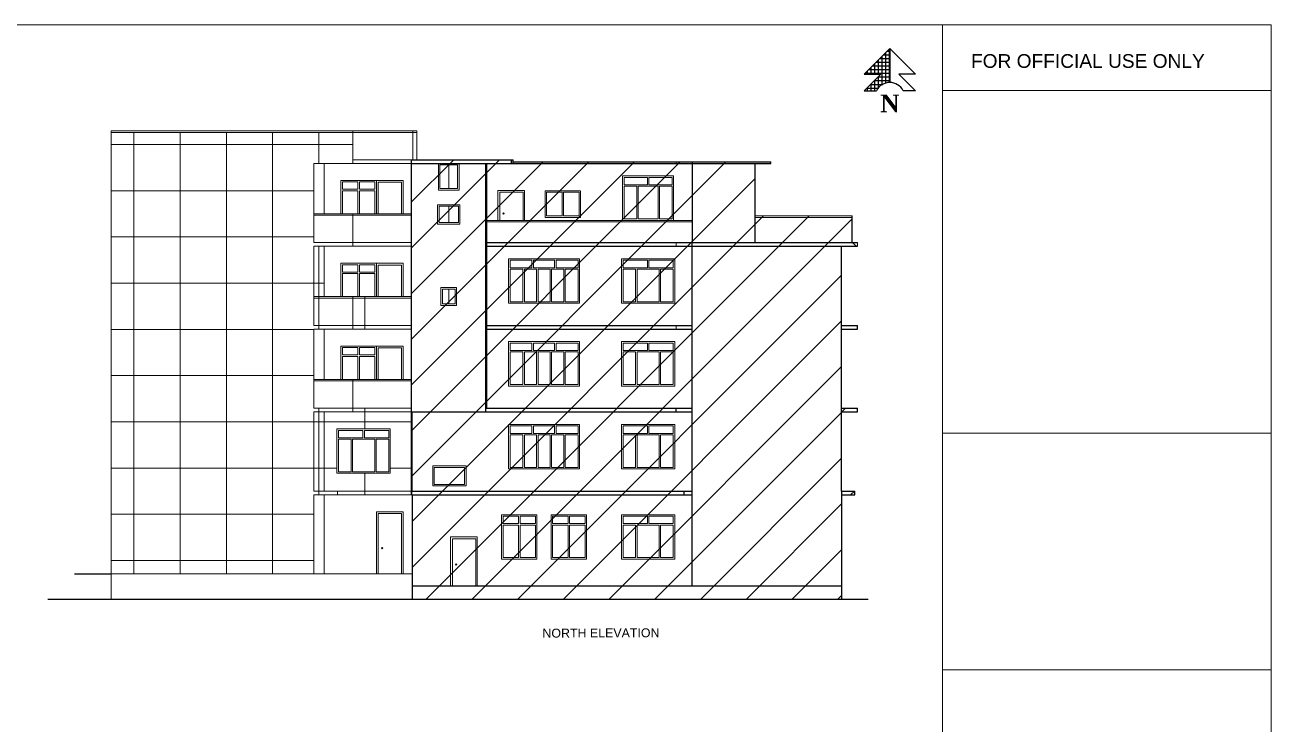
# Model space of a CAD drawing. Header units: inches. Extents: x 118399 to 125163, y -32081 to -26901.
# Drawn here: x 123478 to 125163, y -27846 to -26901 of the extents above; entities that cross this region are included whole.
import ezdxf

# ---------------------------------------------------------------- set-up
doc = ezdxf.new("R2010")
doc.units = ezdxf.units.IN
doc.header["$LTSCALE"] = 5
doc.header["$MEASUREMENT"] = 0
for name, color, linetype, lineweight in [('A-WALL', 7, 'Continuous', 9), ('DOOR', 62, 'Continuous', 0), ('ele1', 21, 'Continuous', 20), ('Railing', 43, 'Continuous', 18), ('win', 5, 'Continuous', 18)]:
    doc.layers.add(name, color=color, linetype=linetype, lineweight=lineweight)
for name, color, linetype in [('column', 4, 'Continuous'), ('TEXT', 6, 'Continuous'), ('WALL', 7, 'Continuous')]:
    doc.layers.add(name, color=color, linetype=linetype)
doc.styles.add('DIMTEXT', font='arial.ttf', dxfattribs={"height": 8})
doc.styles.get("Standard").update_dxf_attribs({"font": 'arial.ttf'})

# ---------------------------------------------------------------- blocks, each defined once
blk = doc.blocks.new('SDEGH')
at = {"layer": 'TEXT'}
h = blk.add_hatch(dxfattribs=at)
h.set_pattern_fill('NET', color=256, scale=40, style=0)
h.set_pattern_definition([(0, (43922.391, -13181.093), (0, 5), []), (90, (43922.391, -13181.093), (-5, 3e-16), [])])
h.paths.add_polyline_path([(52300.8, -9226.1), (52266.3, -9260.6), (52288.8, -9260.6), (52266.3, -9283.1), (52282.8, -9283.1, -0.284572), (52300.8, -9272)])
blk.add_line((52300.8, -9226.1), (52300.8, -9272), dxfattribs=at)
at = {"layer": 'WALL'}
for p, q in [((52266.3, -9260.6), (52300.8, -9226.1)), ((52335.4, -9260.6), (52300.8, -9226.1)), ((52266.3, -9260.6), (52288.8, -9260.6)), ((52266.3, -9283.1), (52288.8, -9260.6)), ((52335.4, -9260.6), (52312.9, -9260.6)), ((52335.4, -9283.1), (52312.9, -9260.6)), ((52266.3, -9283.1), (52282.8, -9283.1)), ((52335.4, -9283.1), (52318.8, -9283.1))]:
    blk.add_line(p, q, dxfattribs=at)
blk.add_arc((52300.8, -9292), 20.1, 26.4605, 153.5395, dxfattribs=at)
at = {"layer": 'Defpoints', "insert": (52287.7, -9288.2), "char_height": 24, "width": 23.16, "attachment_point": 1}
blk.add_mtext('{\\fTimes New Roman|b1|i0|c0|p18;N}', dxfattribs=at)

msp = doc.modelspace()

# ---------------------------------------------------------------- hatches: boundary and pattern name
at = {"layer": 'A-WALL', "ltscale": 5}
h = msp.add_hatch(dxfattribs=at)
h.set_pattern_fill('ANSI37', color=256, scale=500, angle=45)
h.paths.add_polyline_path([(122575, -27874.4), (122602.1, -27874.4), (122602.1, -27869.4), (122602.1, -27832.4), (122419.4, -27832.4), (122419.4, -28429.4), (122575, -28429.4)])
h.paths.add_polyline_path([(122419.4, -27832.4), (122310.4, -27832.4), (122310.4, -27874.4), (122349.4, -27874.4), (122349.4, -28429.4), (122419.4, -28429.4)])
h.paths.add_polyline_path([(123868.2, -27312), (124000.6, -27312), (124000.6, -27268), (123882.2, -27268), (123882.2, -27200), (123868.2, -27200), (123868.2, -27195), (123868.2, -27088), (123921.2, -27088), (123921.2, -27046), (123594.4, -27046), (123594.4, -27083), (123594.4, -27643), (123868.2, -27643), (123868.2, -27536), (124001, -27536), (124001, -27531), (124001.4, -27531), (124001.4, -27424), (124000.6, -27424), (124000.6, -27419), (123868.2, -27419)])
h.paths.add_polyline_path([(123899.7, -27447), (123971.7, -27447), (123971.7, -27507), (123899.7, -27507)], flags=16)
h.paths.add_polyline_path([(123901.7, -27449), (123934.7, -27449), (123969.7, -27449), (123969.7, -27459), (123969.7, -27505), (123952.7, -27505), (123920.7, -27505), (123901.7, -27505), (123901.7, -27461)], flags=0)
h.paths.add_polyline_path([(123901.7, -27459), (123934.7, -27459), (123952.7, -27459), (123952.7, -27461), (123920.7, -27461), (123901.7, -27461)], flags=0)
at = {"layer": 'WALL', "linetype": 'ByBlock', "ltscale": 5, "true_color": 0xf8991e}
h = msp.add_hatch(dxfattribs=at)
h.set_pattern_fill('ANSI31', color=30, scale=350)
h.set_pattern_definition([(45, (116747.21, -23504.04), (-30.93592, 30.93592), [])])
h.paths.add_polyline_path([(124000.6, -27083), (124000.6, -27424), (124001.4, -27424), (124001.4, -27677), (124582.2, -27677), (124582.2, -27536), (124600.1, -27536), (124600.1, -27531), (124582.2, -27531), (124582.2, -27424), (124603.7, -27424), (124603.7, -27419), (124582.2, -27419), (124582.2, -27312), (124603.7, -27312), (124603.7, -27307), (124582.2, -27307), (124582.2, -27200), (124596.5, -27200), (124603.7, -27200), (124603.7, -27195), (124596.5, -27195), (124596.5, -27159), (124465.1, -27159), (124465.1, -27086), (124138.3, -27086), (124138.3, -27083)])

# ---------------------------------------------------------------- linework, layer by layer
at = {"layer": 'A-WALL', "ltscale": 5}
for p, q in [((123594.4, -27083), (123594.4, -27044)), ((123921.2, -27044), (123921.2, -27088)), ((124002.2, -27044), (124002.2, -27083)), ((124007.7, -27044), (124007.7, -27083)), ((123594.4, -27677), (123594.4, -27083)), ((123868.2, -27088), (124003.1, -27088)), ((123868.2, -27088), (123868.2, -27195)), ((123882.2, -27156), (123882.2, -27088)), ((123921.2, -27083), (124007.7, -27083)), ((124007.7, -27088), (124006.8, -27088)), ((124358.7, -27086), (124358.7, -27088)), ((123921.2, -27195), (123921.2, -27156)), ((123868.2, -27195), (124000.6, -27195)), ((123868.2, -27200), (124000.6, -27200)), ((123868.2, -27200), (123868.2, -27307)), ((123882.2, -27268), (123882.2, -27200)), ((123921.2, -27195), (123921.2, -27200)), ((124358.7, -27195), (124358.7, -27200)), ((124602.6, -27200), (124596.5, -27195)), ((124603.7, -27200), (124603.7, -27195)), ((123921.2, -27307), (123921.2, -27268)), ((123868.2, -27307), (124000.6, -27307)), ((123868.2, -27312), (124000.6, -27312)), ((123868.2, -27312), (123868.2, -27419)), ((123882.2, -27380), (123882.2, -27312)), ((123921.2, -27307), (123921.2, -27312)), ((124358.7, -27312), (124358.7, -27307)), ((123921.2, -27419), (123921.2, -27380)), ((123868.2, -27419), (124000.6, -27419)), ((123868.2, -27424), (124000.6, -27424)), ((123868.2, -27531), (123868.2, -27424)), ((123882.2, -27531), (123882.2, -27424)), ((123921.2, -27419), (123921.2, -27424)), ((123868.2, -27531), (124001.4, -27531)), ((123900.2, -27536), (123900.2, -27531)), ((124001, -27536), (124001, -27531)), ((123868.2, -27536), (124001.4, -27536)), ((123868.2, -27643), (123868.2, -27536)), ((123882.2, -27643), (123882.2, -27536)), ((123594.4, -27643), (124001.4, -27643))]:
    msp.add_line(p, q, dxfattribs=at)
for centre in [(124125, -27155.8), (123960.8, -27608.3), (124061, -27630.3)]:
    msp.add_circle(centre, 0.766, dxfattribs=at)
at = {"layer": 'DOOR', "lineweight": 13}
for p, q in [((123953.1, -27156), (123953.1, -27111)), ((123953.1, -27111), (123953.1, -27156)), ((123953.1, -27111), (123989.1, -27111)), ((123955.6, -27113.5), (123955.6, -27156)), ((123955.6, -27113.5), (123987.1, -27113.5)), ((123987.1, -27156), (123987.1, -27113.5)), ((123989.1, -27156), (123989.1, -27111)), ((124117.4, -27165), (124117.4, -27124.5)), ((124117.4, -27124.5), (124117.4, -27165)), ((124117.4, -27124.5), (124153.4, -27124.5)), ((124153.4, -27165), (124153.4, -27124.5)), ((124119.9, -27127), (124119.9, -27165)), ((124119.9, -27127), (124151.4, -27127)), ((124151.4, -27165), (124151.4, -27127)), ((123953.1, -27268), (123953.1, -27223)), ((123953.1, -27223), (123953.1, -27268)), ((123953.1, -27223), (123989.1, -27223)), ((123955.6, -27225.5), (123955.6, -27268)), ((123955.6, -27225.5), (123987.1, -27225.5)), ((123987.1, -27268), (123987.1, -27225.5)), ((123989.1, -27268), (123989.1, -27223)), ((123953.1, -27380), (123953.1, -27335)), ((123953.1, -27335), (123953.1, -27380)), ((123953.1, -27335), (123989.1, -27335)), ((123955.6, -27337.5), (123955.6, -27380)), ((123955.6, -27337.5), (123987.1, -27337.5)), ((123987.1, -27380), (123987.1, -27337.5)), ((123989.1, -27380), (123989.1, -27335)), ((123953.1, -27636.1), (123953.1, -27559)), ((123953.1, -27559), (123953.1, -27643)), ((123953.1, -27559), (123989.1, -27559)), ((123955.6, -27561.5), (123955.6, -27643)), ((123955.6, -27561.5), (123987.1, -27561.5)), ((123987.1, -27643), (123987.1, -27561.5)), ((123989.1, -27643), (123989.1, -27559)), ((124053.4, -27652.1), (124053.4, -27593)), ((124053.4, -27593), (124053.4, -27659)), ((124053.4, -27593), (124089.4, -27593)), ((124055.9, -27595.5), (124055.9, -27659)), ((124055.9, -27595.5), (124087.4, -27595.5)), ((124087.4, -27659), (124087.4, -27595.5)), ((124089.4, -27659), (124089.4, -27593))]:
    msp.add_line(p, q, dxfattribs=at)
at = {"layer": 'ele1'}
for p, q in [((124718.8, -29056.1), (124718.8, -26900.8)), ((125163.4, -26989.3), (124718.8, -26989.3)), ((125163.4, -27452.8), (124718.8, -27452.8)), ((125163.4, -27772.6), (124718.8, -27772.6))]:
    msp.add_line(p, q, dxfattribs=at)
msp.add_lwpolyline([(122078.5, -26900.8), (125163.4, -26900.8), (125163.4, -29056.1), (122078.5, -29056.1)], close=True, dxfattribs=at)
msp.add_lwpolyline([(122078.5, -26900.8), (125163.4, -26900.8), (125163.4, -29056.1), (122078.5, -29056.1)], close=True, dxfattribs=at)
at = {"layer": 'Railing', "color": 30}
for p, q in [((123594.4, -27044), (124007.7, -27044)), ((123594.4, -27046), (124007.7, -27046)), ((123868.2, -27156), (124000.6, -27156)), ((123868.2, -27158), (124000.6, -27158)), ((124465.1, -27159), (124596.5, -27159)), ((124102.4, -27165), (124380.3, -27165)), ((124102.4, -27167), (124380.3, -27167)), ((124465.1, -27161), (124596.5, -27161)), ((123868.2, -27268), (124000.6, -27268)), ((123868.2, -27270), (124000.6, -27270)), ((123868.2, -27380), (124000.6, -27380)), ((123868.2, -27382), (124000.6, -27382))]:
    msp.add_line(p, q, dxfattribs=at)
at = {"layer": 'WALL', "color": 2, "linetype": 'ByBlock', "ltscale": 5}
for p, q in [((124000.6, -27419), (124000.6, -27083)), ((124000.6, -27083), (124138, -27083)), ((124000.6, -27088), (124138, -27088)), ((124101.3, -27424), (124101.3, -27088)), ((124102.4, -27419), (124102.4, -27088)), ((124135.7, -27088), (124135.7, -27083)), ((124138, -27088), (124138, -27083)), ((124138, -27086), (124486.6, -27086)), ((124138, -27088), (124486.6, -27088)), ((124380.3, -27086), (124380.3, -27195)), ((124465.1, -27088), (124465.1, -27195)), ((124486.6, -27088), (124486.6, -27086)), ((124596.5, -27195), (124596.5, -27159)), ((124102.4, -27195), (124465.1, -27195)), ((124102.4, -27200), (124380.3, -27200)), ((124380.3, -27659), (124380.3, -27195)), ((124380.3, -27200), (124603.7, -27200)), ((124465.1, -27195), (124603.7, -27195)), ((124582.2, -27419), (124582.2, -27200)), ((124102.4, -27307), (124380.3, -27307)), ((124102.4, -27312), (124380.3, -27312)), ((124582.2, -27307), (124603.7, -27307)), ((124582.2, -27312), (124603.7, -27312)), ((124603.7, -27312), (124603.7, -27307)), ((124000.6, -27424), (124000.6, -27419)), ((124000.6, -27424), (124380.3, -27424)), ((124001.4, -27531), (124001.4, -27424)), ((124101.3, -27419), (124380.3, -27419)), ((124358.7, -27424), (124358.7, -27419)), ((124582.2, -27419), (124603.7, -27419)), ((124582.2, -27531), (124582.2, -27419)), ((124582.2, -27424), (124603.7, -27424)), ((124603.7, -27424), (124603.7, -27419)), ((124001, -27531), (124380.3, -27531)), ((124369.5, -27536), (124369.5, -27531)), ((124582.2, -27531), (124600.1, -27531)), ((124582.2, -27531), (124582.2, -27677)), ((124600.1, -27536), (124600.1, -27531)), ((124001, -27536), (124380.3, -27536)), ((124001.4, -27536), (124001.4, -27677)), ((124582.2, -27536), (124600.1, -27536)), ((123544.4, -27643), (123594.4, -27643)), ((124001.4, -27659), (124582.2, -27659)), ((123508.4, -27677), (124618.2, -27677))]:
    msp.add_line(p, q, dxfattribs=at)
at = {"layer": 'win'}
for p, q in [((124036.9, -27088), (124036.9, -27124)), ((124036.9, -27088), (124064.9, -27088)), ((124038.9, -27090), (124038.9, -27122)), ((124038.9, -27090), (124062.9, -27090)), ((124050.9, -27090), (124050.9, -27122)), ((124062.9, -27090), (124062.9, -27122)), ((124064.9, -27088), (124064.9, -27124)), ((124286.2, -27105), (124355.1, -27105)), ((124286.2, -27165), (124286.2, -27105)), ((124288.2, -27107), (124319.7, -27107)), ((124288.2, -27117), (124288.2, -27107)), ((124319.7, -27117), (124319.7, -27107)), ((124321.7, -27107), (124353.1, -27107)), ((124321.7, -27117), (124321.7, -27107)), ((124353.1, -27117), (124353.1, -27107)), ((124355.1, -27165), (124355.1, -27105)), ((123905.1, -27111), (123953.1, -27111)), ((123905.1, -27156), (123905.1, -27111)), ((123907.1, -27113), (123928.1, -27113)), ((123907.1, -27123), (123907.1, -27113)), ((123907.1, -27123), (123928.1, -27123)), ((123907.1, -27156), (123907.1, -27125)), ((123907.1, -27125), (123928.1, -27125)), ((123928.1, -27123), (123928.1, -27113)), ((123928.1, -27125), (123928.1, -27156)), ((123930.1, -27113), (123951.1, -27113)), ((123930.1, -27123), (123930.1, -27113)), ((123930.1, -27123), (123951.1, -27123)), ((123930.1, -27125), (123951.1, -27125)), ((123930.1, -27125), (123930.1, -27156)), ((123951.1, -27123), (123951.1, -27113)), ((123951.1, -27156), (123951.1, -27125)), ((123953.1, -27156), (123953.1, -27111)), ((124064.9, -27124), (124036.9, -27124)), ((124062.9, -27122), (124038.9, -27122)), ((124181.3, -27125), (124229.3, -27125)), ((124181.3, -27161), (124181.3, -27125)), ((124229.3, -27161), (124229.3, -27125)), ((124288.2, -27117), (124319.7, -27117)), ((124288.2, -27119), (124305.2, -27119)), ((124288.2, -27163), (124288.2, -27119)), ((124305.2, -27119), (124305.2, -27163)), ((124307.2, -27119), (124334.1, -27119)), ((124307.2, -27119), (124307.2, -27163)), ((124321.7, -27117), (124353.1, -27117)), ((124334.1, -27119), (124334.1, -27163)), ((124336.1, -27119), (124353.1, -27119)), ((124336.1, -27119), (124336.1, -27163)), ((124353.1, -27163), (124353.1, -27119)), ((124183.3, -27159), (124183.3, -27127)), ((124183.3, -27127), (124204.3, -27127)), ((124204.3, -27127), (124204.3, -27159)), ((124206.3, -27127), (124227.3, -27127)), ((124206.3, -27127), (124206.3, -27159)), ((124227.3, -27159), (124227.3, -27127)), ((124035.9, -27144), (124035.9, -27170)), ((124035.9, -27144), (124065.9, -27144)), ((124037.9, -27146), (124037.9, -27168)), ((124037.9, -27146), (124063.9, -27146)), ((124050.9, -27146), (124050.9, -27168)), ((124063.9, -27146), (124063.9, -27168)), ((124065.9, -27144), (124065.9, -27170)), ((124183.3, -27159), (124204.3, -27159)), ((124206.3, -27159), (124227.3, -27159)), ((124065.9, -27170), (124035.9, -27170)), ((124063.9, -27168), (124037.9, -27168)), ((124181.3, -27161), (124229.3, -27161)), ((124286.2, -27165), (124355.1, -27165)), ((124288.2, -27163), (124305.2, -27163)), ((124307.2, -27163), (124334.1, -27163)), ((124336.1, -27163), (124353.1, -27163)), ((123905.1, -27223), (123953.1, -27223)), ((123905.1, -27268), (123905.1, -27223)), ((123907.1, -27225), (123928.1, -27225)), ((123907.1, -27235), (123907.1, -27225)), ((123928.1, -27235), (123928.1, -27225)), ((123930.1, -27225), (123951.1, -27225)), ((123930.1, -27235), (123930.1, -27225)), ((123951.1, -27235), (123951.1, -27225)), ((123953.1, -27268), (123953.1, -27223)), ((124131.9, -27217), (124227.8, -27217)), ((124131.9, -27277), (124131.9, -27217)), ((124133.9, -27219), (124163.5, -27219)), ((124133.9, -27229), (124133.9, -27219)), ((124163.5, -27219), (124163.5, -27229)), ((124165.5, -27219), (124194.2, -27219)), ((124165.5, -27219), (124165.5, -27229)), ((124194.2, -27219), (124194.2, -27229)), ((124196.2, -27219), (124225.8, -27219)), ((124196.2, -27219), (124196.2, -27229)), ((124225.8, -27229), (124225.8, -27219)), ((124227.8, -27277), (124227.8, -27217)), ((124284.7, -27217), (124356.6, -27217)), ((124284.7, -27277), (124284.7, -27217)), ((124286.7, -27219), (124319.7, -27219)), ((124286.7, -27229), (124286.7, -27219)), ((124319.7, -27229), (124319.7, -27219)), ((124321.7, -27219), (124354.6, -27219)), ((124321.7, -27229), (124321.7, -27219)), ((124354.6, -27229), (124354.6, -27219)), ((124356.6, -27277), (124356.6, -27217)), ((123907.1, -27235), (123928.1, -27235)), ((123907.1, -27268), (123907.1, -27237)), ((123907.1, -27237), (123928.1, -27237)), ((123928.1, -27237), (123928.1, -27268)), ((123930.1, -27235), (123951.1, -27235)), ((123930.1, -27237), (123951.1, -27237)), ((123930.1, -27237), (123930.1, -27268)), ((123951.1, -27268), (123951.1, -27237)), ((124133.9, -27229), (124163.5, -27229)), ((124133.9, -27231), (124151.3, -27231)), ((124133.9, -27275), (124133.9, -27231)), ((124151.3, -27231), (124151.3, -27275)), ((124153.3, -27231), (124169.7, -27231)), ((124153.3, -27231), (124153.3, -27275)), ((124165.5, -27229), (124194.2, -27229)), ((124169.7, -27231), (124169.7, -27275)), ((124171.7, -27231), (124188, -27231)), ((124171.7, -27231), (124171.7, -27275)), ((124188, -27231), (124188, -27275)), ((124190, -27231), (124206.4, -27231)), ((124190, -27231), (124190, -27275)), ((124196.2, -27229), (124225.8, -27229)), ((124206.4, -27231), (124206.4, -27275)), ((124208.4, -27231), (124225.8, -27231)), ((124208.4, -27231), (124208.4, -27275)), ((124225.8, -27275), (124225.8, -27231)), ((124286.7, -27229), (124319.7, -27229)), ((124286.7, -27231), (124303.7, -27231)), ((124286.7, -27275), (124286.7, -27231)), ((124303.7, -27231), (124303.7, -27275)), ((124305.7, -27231), (124335.6, -27231)), ((124305.7, -27231), (124305.7, -27275)), ((124321.7, -27229), (124354.6, -27229)), ((124335.6, -27231), (124335.6, -27275)), ((124337.6, -27231), (124354.6, -27231)), ((124337.6, -27231), (124337.6, -27275)), ((124354.6, -27275), (124354.6, -27231)), ((124040.4, -27256), (124040.4, -27280)), ((124040.4, -27256), (124061.4, -27256)), ((124042.4, -27258), (124042.4, -27278)), ((124042.4, -27258), (124059.4, -27258)), ((124050.9, -27258), (124050.9, -27278)), ((124059.4, -27258), (124059.4, -27278)), ((124061.4, -27256), (124061.4, -27280)), ((124059.4, -27278), (124042.4, -27278)), ((124131.9, -27277), (124227.8, -27277)), ((124133.9, -27275), (124151.3, -27275)), ((124153.3, -27275), (124169.7, -27275)), ((124171.7, -27275), (124188, -27275)), ((124190, -27275), (124206.4, -27275)), ((124208.4, -27275), (124225.8, -27275)), ((124284.7, -27277), (124356.6, -27277)), ((124286.7, -27275), (124303.7, -27275)), ((124305.7, -27275), (124335.6, -27275)), ((124337.6, -27275), (124354.6, -27275)), ((124061.4, -27280), (124040.4, -27280)), ((124131.9, -27329), (124227.8, -27329)), ((124131.9, -27389), (124131.9, -27329)), ((124227.8, -27389), (124227.8, -27329)), ((124284.7, -27329), (124356.6, -27329)), ((124284.7, -27389), (124284.7, -27329)), ((124356.6, -27389), (124356.6, -27329)), ((123905.1, -27335), (123953.1, -27335)), ((123905.1, -27380), (123905.1, -27335)), ((123907.1, -27337), (123928.1, -27337)), ((123907.1, -27347), (123907.1, -27337)), ((123928.1, -27347), (123928.1, -27337)), ((123930.1, -27337), (123951.1, -27337)), ((123930.1, -27347), (123930.1, -27337)), ((123951.1, -27347), (123951.1, -27337)), ((123953.1, -27380), (123953.1, -27335)), ((124133.9, -27331), (124163.5, -27331)), ((124133.9, -27341), (124133.9, -27331)), ((124133.9, -27341), (124163.5, -27341)), ((124133.9, -27343), (124151.3, -27343)), ((124133.9, -27387), (124133.9, -27343)), ((124151.3, -27343), (124151.3, -27387)), ((124153.3, -27343), (124169.7, -27343)), ((124153.3, -27343), (124153.3, -27387)), ((124163.5, -27331), (124163.5, -27341)), ((124165.5, -27331), (124194.2, -27331)), ((124165.5, -27331), (124165.5, -27341)), ((124165.5, -27341), (124194.2, -27341)), ((124169.7, -27343), (124169.7, -27387)), ((124171.7, -27343), (124188, -27343)), ((124171.7, -27343), (124171.7, -27387)), ((124188, -27343), (124188, -27387)), ((124190, -27343), (124206.4, -27343)), ((124190, -27343), (124190, -27387)), ((124194.2, -27331), (124194.2, -27341)), ((124196.2, -27331), (124225.8, -27331)), ((124196.2, -27331), (124196.2, -27341)), ((124196.2, -27341), (124225.8, -27341)), ((124206.4, -27343), (124206.4, -27387)), ((124208.4, -27343), (124225.8, -27343)), ((124208.4, -27343), (124208.4, -27387)), ((124225.8, -27341), (124225.8, -27331)), ((124225.8, -27387), (124225.8, -27343)), ((124286.7, -27331), (124319.7, -27331)), ((124286.7, -27341), (124286.7, -27331)), ((124286.7, -27341), (124319.7, -27341)), ((124286.7, -27343), (124303.7, -27343)), ((124286.7, -27387), (124286.7, -27343)), ((124303.7, -27343), (124303.7, -27387)), ((124305.7, -27343), (124335.6, -27343)), ((124305.7, -27343), (124305.7, -27387)), ((124319.7, -27341), (124319.7, -27331)), ((124321.7, -27331), (124354.6, -27331)), ((124321.7, -27341), (124321.7, -27331)), ((124321.7, -27341), (124354.6, -27341)), ((124335.6, -27343), (124335.6, -27387)), ((124337.6, -27343), (124354.6, -27343)), ((124337.6, -27343), (124337.6, -27387)), ((124354.6, -27341), (124354.6, -27331)), ((124354.6, -27387), (124354.6, -27343)), ((123907.1, -27347), (123928.1, -27347)), ((123907.1, -27380), (123907.1, -27349)), ((123907.1, -27349), (123928.1, -27349)), ((123928.1, -27349), (123928.1, -27380)), ((123930.1, -27347), (123951.1, -27347)), ((123930.1, -27349), (123951.1, -27349)), ((123930.1, -27349), (123930.1, -27380)), ((123951.1, -27380), (123951.1, -27349)), ((124131.9, -27389), (124227.8, -27389)), ((124133.9, -27387), (124151.3, -27387)), ((124153.3, -27387), (124169.7, -27387)), ((124171.7, -27387), (124188, -27387)), ((124190, -27387), (124206.4, -27387)), ((124208.4, -27387), (124225.8, -27387)), ((124284.7, -27389), (124356.6, -27389)), ((124286.7, -27387), (124303.7, -27387)), ((124305.7, -27387), (124335.6, -27387)), ((124337.6, -27387), (124354.6, -27387)), ((123899.7, -27447), (123971.7, -27447)), ((123899.7, -27507), (123899.7, -27447)), ((123971.7, -27507), (123971.7, -27447)), ((124131.9, -27441), (124227.8, -27441)), ((124131.9, -27501), (124131.9, -27441)), ((124133.9, -27443), (124163.5, -27443)), ((124133.9, -27453), (124133.9, -27443)), ((124163.5, -27443), (124163.5, -27453)), ((124165.5, -27443), (124194.2, -27443)), ((124165.5, -27443), (124165.5, -27453)), ((124194.2, -27443), (124194.2, -27453)), ((124196.2, -27443), (124225.8, -27443)), ((124196.2, -27443), (124196.2, -27453)), ((124225.8, -27453), (124225.8, -27443)), ((124227.8, -27501), (124227.8, -27441)), ((124284.7, -27441), (124356.6, -27441)), ((124284.7, -27501), (124284.7, -27441)), ((124286.7, -27443), (124319.7, -27443)), ((124286.7, -27453), (124286.7, -27443)), ((124319.7, -27453), (124319.7, -27443)), ((124321.7, -27443), (124354.6, -27443)), ((124321.7, -27453), (124321.7, -27443)), ((124354.6, -27453), (124354.6, -27443)), ((124356.6, -27501), (124356.6, -27441)), ((123901.7, -27449), (123934.7, -27449)), ((123901.7, -27459), (123901.7, -27449)), ((123901.7, -27459), (123934.7, -27459)), ((123901.7, -27461), (123918.7, -27461)), ((123901.7, -27505), (123901.7, -27461)), ((123918.7, -27461), (123918.7, -27505)), ((123920.7, -27461), (123950.7, -27461)), ((123920.7, -27461), (123920.7, -27505)), ((123934.7, -27459), (123934.7, -27449)), ((123936.7, -27449), (123969.7, -27449)), ((123936.7, -27459), (123936.7, -27449)), ((123936.7, -27459), (123969.7, -27459)), ((123950.7, -27461), (123950.7, -27505)), ((123952.7, -27461), (123969.7, -27461)), ((123952.7, -27461), (123952.7, -27505)), ((123969.7, -27459), (123969.7, -27449)), ((123969.7, -27505), (123969.7, -27461)), ((124133.9, -27453), (124163.5, -27453)), ((124133.9, -27455), (124151.3, -27455)), ((124133.9, -27499), (124133.9, -27455)), ((124151.3, -27455), (124151.3, -27499)), ((124153.3, -27455), (124169.7, -27455)), ((124153.3, -27455), (124153.3, -27499)), ((124165.5, -27453), (124194.2, -27453)), ((124169.7, -27455), (124169.7, -27499)), ((124171.7, -27455), (124188, -27455)), ((124171.7, -27455), (124171.7, -27499)), ((124188, -27455), (124188, -27499)), ((124190, -27455), (124206.4, -27455)), ((124190, -27455), (124190, -27499)), ((124196.2, -27453), (124225.8, -27453)), ((124206.4, -27455), (124206.4, -27499)), ((124208.4, -27455), (124225.8, -27455)), ((124208.4, -27455), (124208.4, -27499)), ((124225.8, -27499), (124225.8, -27455)), ((124286.7, -27453), (124319.7, -27453)), ((124286.7, -27455), (124303.7, -27455)), ((124286.7, -27499), (124286.7, -27455)), ((124303.7, -27455), (124303.7, -27499)), ((124305.7, -27455), (124335.6, -27455)), ((124305.7, -27455), (124305.7, -27499)), ((124321.7, -27453), (124354.6, -27453)), ((124335.6, -27455), (124335.6, -27499)), ((124337.6, -27455), (124354.6, -27455)), ((124337.6, -27455), (124337.6, -27499)), ((124354.6, -27499), (124354.6, -27455)), ((124074.4, -27497), (124029.4, -27497)), ((124029.4, -27497), (124029.4, -27524)), ((124074.4, -27524), (124074.4, -27497)), ((123899.7, -27507), (123971.7, -27507)), ((123901.7, -27505), (123918.7, -27505)), ((123920.7, -27505), (123950.7, -27505)), ((123952.7, -27505), (123969.7, -27505)), ((124072.4, -27499), (124031.4, -27499)), ((124031.4, -27499), (124031.4, -27522)), ((124072.4, -27522), (124072.4, -27499)), ((124131.9, -27501), (124227.8, -27501)), ((124133.9, -27499), (124151.3, -27499)), ((124153.3, -27499), (124169.7, -27499)), ((124171.7, -27499), (124188, -27499)), ((124190, -27499), (124206.4, -27499)), ((124208.4, -27499), (124225.8, -27499)), ((124284.7, -27501), (124356.6, -27501)), ((124286.7, -27499), (124303.7, -27499)), ((124305.7, -27499), (124335.6, -27499)), ((124337.6, -27499), (124354.6, -27499)), ((124074.4, -27524), (124029.4, -27524)), ((124072.4, -27522), (124031.4, -27522)), ((124122.4, -27563), (124170.3, -27563)), ((124122.4, -27623), (124122.4, -27563)), ((124124.4, -27565), (124145.4, -27565)), ((124124.4, -27575), (124124.4, -27565)), ((124145.4, -27575), (124145.4, -27565)), ((124147.4, -27565), (124168.3, -27565)), ((124147.4, -27575), (124147.4, -27565)), ((124168.3, -27575), (124168.3, -27565)), ((124170.3, -27623), (124170.3, -27563)), ((124189.3, -27563), (124237.3, -27563)), ((124189.3, -27623), (124189.3, -27563)), ((124191.3, -27565), (124212.3, -27565)), ((124191.3, -27575), (124191.3, -27565)), ((124212.3, -27575), (124212.3, -27565)), ((124214.3, -27565), (124235.3, -27565)), ((124214.3, -27575), (124214.3, -27565)), ((124235.3, -27575), (124235.3, -27565)), ((124237.3, -27623), (124237.3, -27563)), ((124284.7, -27563), (124356.6, -27563)), ((124284.7, -27623), (124284.7, -27563)), ((124286.7, -27565), (124319.7, -27565)), ((124286.7, -27575), (124286.7, -27565)), ((124319.7, -27575), (124319.7, -27565)), ((124321.7, -27565), (124354.6, -27565)), ((124321.7, -27575), (124321.7, -27565)), ((124354.6, -27575), (124354.6, -27565)), ((124356.6, -27623), (124356.6, -27563)), ((124124.4, -27575), (124145.4, -27575)), ((124124.4, -27621), (124124.4, -27577)), ((124124.4, -27577), (124145.4, -27577)), ((124145.4, -27577), (124145.4, -27621)), ((124147.4, -27575), (124168.3, -27575)), ((124147.4, -27577), (124168.3, -27577)), ((124147.4, -27577), (124147.4, -27621)), ((124168.3, -27621), (124168.3, -27577)), ((124191.3, -27575), (124212.3, -27575)), ((124191.3, -27621), (124191.3, -27577)), ((124191.3, -27577), (124212.3, -27577)), ((124212.3, -27577), (124212.3, -27621)), ((124214.3, -27575), (124235.3, -27575)), ((124214.3, -27577), (124235.3, -27577)), ((124214.3, -27577), (124214.3, -27621)), ((124235.3, -27621), (124235.3, -27577)), ((124286.7, -27575), (124319.7, -27575)), ((124286.7, -27577), (124303.7, -27577)), ((124286.7, -27621), (124286.7, -27577)), ((124303.7, -27577), (124303.7, -27621)), ((124305.7, -27577), (124335.6, -27577)), ((124305.7, -27577), (124305.7, -27621)), ((124321.7, -27575), (124354.6, -27575)), ((124335.6, -27577), (124335.6, -27621)), ((124337.6, -27577), (124354.6, -27577)), ((124337.6, -27577), (124337.6, -27621)), ((124354.6, -27621), (124354.6, -27577)), ((124122.4, -27623), (124170.3, -27623)), ((124124.4, -27621), (124145.4, -27621)), ((124147.4, -27621), (124168.3, -27621)), ((124189.3, -27623), (124237.3, -27623)), ((124191.3, -27621), (124212.3, -27621)), ((124214.3, -27621), (124235.3, -27621)), ((124284.7, -27623), (124356.6, -27623)), ((124286.7, -27621), (124303.7, -27621)), ((124305.7, -27621), (124335.6, -27621)), ((124337.6, -27621), (124354.6, -27621))]:
    msp.add_line(p, q, dxfattribs=at)

# ---------------------------------------------------------------- block references
at = {"layer": 'WALL'}
msp.add_blockref('SDEGH', (72346.8, -17706.7), dxfattribs=at)

# ---------------------------------------------------------------- texts
at = {"layer": 'column', "color": 0, "insert": (124256.8, -27716.9), "char_height": 12, "width": 216.272, "attachment_point": 2, "rotation": 0.2057, "style": 'DIMTEXT'}
msp.add_mtext('NORTH ELEVATION', dxfattribs=at)
at = {"layer": 'Defpoints'}
msp.add_text('FOR OFFICIAL USE ONLY', height=18.527, dxfattribs=at).set_placement((124757.4, -26958.8))

doc.saveas('drawing.dxf')
